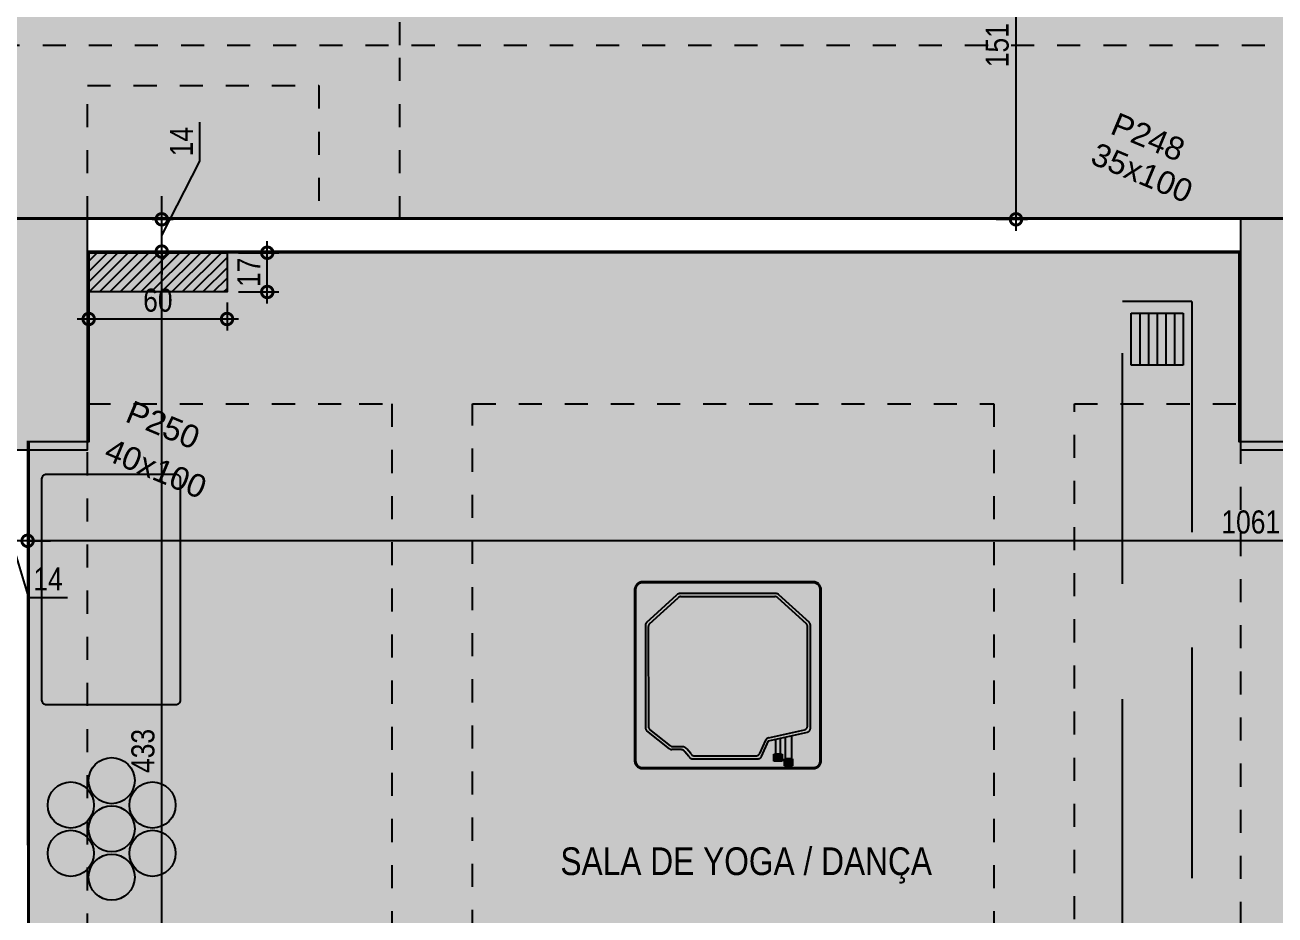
# Model space of a CAD drawing. Header units: metres. Extents: x -41 to 570, y -54 to 184.
# Drawn here: x -25.57 to -20.15, y -6.98 to -3.12 of the extents above; entities that cross this region are included whole.
import ezdxf
from ezdxf.enums import TextEntityAlignment as Align

# ---------------------------------------------------------------- set-up
doc = ezdxf.new("R2010")
doc.units = ezdxf.units.M
doc.linetypes.add('DASHEDX2', pattern=[1.5, 1, -0.5])
doc.linetypes.add('ESTILO_TQS_0004', pattern=[1.12, 0.5, -0.2, 0.01, -0.2, 0.01, -0.2])
for name, color, linetype in [('1', 232, 'DASHEDX2'), ('12', 232, 'Continuous'), ('205', 232, 'ESTILO_TQS_0004'), ('4', 2, 'Continuous'), ('9', 232, 'Continuous'), ('ARQ-ALV ACAB', 4, 'Continuous'), ('ARQ-DIM', 2, 'Continuous'), ('ARQ-PRJ', 7, 'DASHEDX2'), ('ARQ-TXT', 2, 'Continuous'), ('JL-LAY', 7, 'Continuous'), ('PUC$0$ARQ-ALV ACAB', 4, 'Continuous'), ('PUC$0$ARQ-ALV OSSO', 5, 'Continuous'), ('PUC$0$ARQ-ENCH', 1, 'Continuous')]:
    doc.layers.add(name, color=color, linetype=linetype)
doc.layers.add('PUC$0$ARQ-FORRO', color=9, linetype='Continuous', lineweight=5)
doc.styles.add('Adesa', font='ARIALN.TTF')
doc.styles.get("Standard").update_dxf_attribs({"font": 'arial.ttf'})
doc.dimstyles.new('ADESA 1-0050', dxfattribs={"dimtxt": 0.1, "dimasz": 0.1, "dimexe": 0.05, "dimexo": 0.05, "dimgap": 0.03, "dimtad": 1, "dimdec": 1, "dimlfac": 100, "dimzin": 12, "dimtxsty": 'Adesa', "dimblk": 'DOTSMALL', "dimcen": 1, "dimdle": 0.05, "dimclrd": 1, "dimclre": 1, "dimclrt": 256, "dimazin": 3, "dimtm": 1e-09, "dimtfac": 1, "dimtdec": 1, "dimtmove": 1, "dimatfit": 0, "dimldrblk": 'DOTSMALL', "dimfxl": 0.8, "dimtvp": 2, "dimtolj": 1, "dimtzin": 0, "dimarcsym": 0})

# ---------------------------------------------------------------- blocks, each defined once
blk = doc.blocks.new('PUC$0$forro area comum')
at = {"layer": 'PUC$0$ARQ-FORRO'}
h = blk.add_hatch(color=256, dxfattribs=at)
h.dxf.hatch_style = 1
h.paths.add_polyline_path([(14.955, 4.1049), (19.945, 4.1049), (19.945, 4.9249), (20.305, 4.9249), (20.305, 4.1049), (25.295, 4.1049), (25.295, 4.9249), (25.555, 4.9249), (25.5545, 8.4247), (19.9436, 8.4262), (19.9436, 9.2849), (14.955, 9.2849)])
h = blk.add_hatch(color=256, dxfattribs=at)
h.dxf.hatch_style = 1
h.paths.add_polyline_path([(11.6882, 2.455), (11.6882, 2.0562), (14.5982, 2.0547), (14.5982, 2.455), (22.4606, 2.455), (22.4606, 2.0562), (25.295, 2.056), (25.295, 2.4552), (26.4562, 2.4546), (26.4563, 3.9549), (5.17, 3.9599), (5.0963, 3.9584), (3.8246, 3.96), (3.825, 9.24), (2.3202, 9.2404), (2.3201, 3.955), (-1.06, 3.955), (-1.06, 4.3049), (-0.355, 4.305), (-0.355, 4.5591), (-0.2032, 4.5606), (-0.2032, 8.4256), (-4.865, 8.4256), (-4.865, 4.9649), (-4.6551, 4.9649), (-4.655, 4.1049), (-3.945, 4.1049), (-3.945, 3.9549), (-11.1863, 3.9549), (-11.1863, 2.455), (-10.025, 2.455), (-10.025, 2.0558), (-7.1264, 2.0558), (-7.1264, 2.455)])
at = {"layer": 'PUC$0$ARQ-FORRO', "elevation": 0}
blk.add_lwpolyline([(14.955, 4.1049), (19.945, 4.1049), (19.945, 4.9249), (20.305, 4.9249), (20.305, 4.1049), (25.295, 4.1049), (25.295, 4.9249), (25.555, 4.9249), (25.5545, 8.4247), (19.9436, 8.4262), (19.9436, 9.2849), (14.955, 9.2849)], close=True, dxfattribs=at)
blk.add_lwpolyline([(-7.1264, 2.455), (11.6882, 2.455), (11.6882, 2.0562), (14.5982, 2.0547), (14.5982, 2.455), (22.4606, 2.455), (22.4606, 2.0562), (25.295, 2.056), (25.295, 2.4552), (26.4562, 2.4546), (26.4563, 3.9549), (5.17, 3.9599), (5.0963, 3.9584), (3.8246, 3.96)], dxfattribs=at)
blk = doc.blocks.new('PUC')
at = {"layer": 'PUC$0$ARQ-ENCH'}
h = blk.add_hatch(dxfattribs=at)
h.set_pattern_fill('ANSI31', color=256, scale=0.01)
h.set_pattern_definition([(45, (0, 0.040054), (-0.02245064, 0.02245064), [])])
h.paths.add_polyline_path([(25.295, 4.1049), (24.695, 4.1049), (24.695, 4.2749), (25.295, 4.2749)])
at = {"layer": 'PUC$0$ARQ-ALV ACAB', "elevation": 0}
blk.add_lwpolyline([(14.955, 4.1049), (19.945, 4.1049), (19.945, 4.9249), (20.305, 4.9249), (20.305, 4.1049), (25.295, 4.1049), (25.295, 4.9249), (25.555, 4.9249), (25.5545, 8.4247), (23.7505, 8.4255), (23.7505, 8.5947), (25.2774, 8.5947)], dxfattribs=at)
at = {"layer": 'PUC$0$ARQ-ALV ACAB'}
blk.add_lwpolyline([(5.2767, 3.955), (25.731, 3.9549)], dxfattribs=at)
at = {"layer": 'PUC$0$ARQ-ALV OSSO'}
for points in [[(25.56, 4.9199), (25.5595, 8.4299)], [(20.3, 4.0999), (25.3, 4.0999)], [(5.3924, 3.9599), (25.3809, 3.9599)]]:
    blk.add_lwpolyline(points, dxfattribs=at)
at = {"layer": 'PUC$0$ARQ-ENCH', "elevation": 0}
blk.add_lwpolyline([(25.295, 4.1049), (24.695, 4.1049), (24.695, 4.2749), (25.295, 4.2749)], close=True, dxfattribs=at)
at = {"layer": 'PUC$0$ARQ-FORRO'}
blk.add_blockref('PUC$0$forro area comum', (0, 0), dxfattribs=at)
blk = doc.blocks.new('A$Caf7cbaa9')
at = {"layer": 'JL-LAY', "elevation": 0}
blk.add_lwpolyline([(0.0566, 3.3198, -0.414214), (0.0766, 3.3398), (0.6366, 3.3398, -0.414214), (0.6566, 3.3198), (0.6566, 2.3598, -0.414214), (0.6366, 2.3398), (0.0766, 2.3398, -0.414214), (0.0566, 2.3598)], format="xyb", close=True, dxfattribs=at)
at = {"layer": 'JL-LAY'}
for centre in [(0.3591, 2.0111, 0), (0.1817, 1.9052, 0), (0.5365, 1.9052, 0), (0.3591, 1.8018, 0), (0.1817, 1.6959, 0), (0.5365, 1.6959, 0), (0.3591, 1.5924, 0)]:
    blk.add_circle(centre, 0.1, dxfattribs=at)
blk = doc.blocks.new('_DotSmall')
at = {"color": 0, "linetype": 'ByBlock', "const_width": 0.5}
blk.add_lwpolyline([(-0.0625, 0, 1), (0.0625, 0, 1)], format="xyb", close=True, dxfattribs=at)
blk = doc.blocks.new('*D1672')
at = {"layer": 'ARQ-DIM', "color": 1, "lineweight": -2, "transparency": 16777216}
for p, q in [((-24.9782, -8.4799), (-24.9782, -4.0499)), ((-25.1805, -4.0999), (-24.9282, -4.0999)), ((-25.1797, -8.4299), (-24.9282, -8.4299))]:
    blk.add_line(p, q, dxfattribs=at)
at = {"layer": 'Defpoints', "color": 0, "transparency": 16777216}
for p in [(-25.2305, -4.0999), (-24.9782, -4.0999), (-25.2297, -8.4299, 0)]:
    blk.add_point(p, dxfattribs=at)
at = {"layer": 'ARQ-DIM', "color": 1, "lineweight": -2, "transparency": 16777216, "xscale": 0.1, "yscale": 0.1, "zscale": 0.1}
for p, rotation in [((-24.9782, -4.0999), 90), ((-24.9782, -8.4299), 270)]:
    blk.add_blockref('_DotSmall', p, dxfattribs=dict(at, rotation=rotation))
at = {"layer": 'ARQ-DIM', "transparency": 16777216, "insert": (-25.0593, -6.2649), "char_height": 0.1, "attachment_point": 5, "rotation": 90, "style": 'Adesa'}
blk.add_mtext('\\A1;433', dxfattribs=at)
blk = doc.blocks.new('*D1674')
at = {"layer": 'ARQ-DIM', "color": 1, "lineweight": -2, "transparency": 16777216}
for p, q in [((-24.8128, -3.7079), (-24.8128, -3.5384)), ((-24.9782, -4.0299), (-24.8128, -3.7079)), ((-24.9782, -3.9599), (-24.9782, -3.8599)), ((-25.0197, -3.9599), (-24.9282, -3.9599)), ((-24.9782, -4.0999), (-24.9782, -3.9599)), ((-24.9782, -4.0999), (-24.9782, -3.9599)), ((-25.0197, -4.0999), (-24.9282, -4.0999)), ((-24.9782, -4.0999), (-24.9782, -4.1999))]:
    blk.add_line(p, q, dxfattribs=at)
at = {"layer": 'Defpoints', "color": 0, "transparency": 16777216}
for p in [(-25.0697, -3.9599), (-24.9782, -3.9599), (-25.0697, -4.0999)]:
    blk.add_point(p, dxfattribs=at)
at = {"layer": 'ARQ-DIM', "color": 1, "lineweight": -2, "transparency": 16777216, "xscale": 0.1, "yscale": 0.1, "zscale": 0.1}
for p, rotation in [((-24.9782, -3.9599), 270), ((-24.9782, -4.0999), 90)]:
    blk.add_blockref('_DotSmall', p, dxfattribs=dict(at, rotation=rotation))
at = {"layer": 'ARQ-DIM', "transparency": 16777216, "insert": (-24.893, -3.6231), "char_height": 0.1, "attachment_point": 5, "rotation": 90, "style": 'Adesa'}
blk.add_mtext('\\A1;14', dxfattribs=at)
blk = doc.blocks.new('*D1683')
at = {"layer": 'ARQ-DIM', "color": 1, "lineweight": -2, "transparency": 16777216}
for p, q in [((-25.56, -5.0126), (-25.56, -5.4039)), ((-14.9503, -5.0112), (-14.9503, -5.4039)), ((-14.9003, -5.3539), (-25.61, -5.3539))]:
    blk.add_line(p, q, dxfattribs=at)
at = {"layer": 'Defpoints', "color": 0, "transparency": 16777216}
for p in [(-25.56, -4.9626), (-14.9503, -4.9612, 0), (-25.56, -5.3539)]:
    blk.add_point(p, dxfattribs=at)
at = {"layer": 'ARQ-DIM', "color": 1, "lineweight": -2, "transparency": 16777216, "xscale": 0.1, "yscale": 0.1, "zscale": 0.1, "rotation": 180}
blk.add_blockref('_DotSmall', (-25.56, -5.3539), dxfattribs=at)
at = {"layer": 'ARQ-DIM', "color": 1, "lineweight": -2, "transparency": 16777216, "xscale": 0.1, "yscale": 0.1, "zscale": 0.1}
blk.add_blockref('_DotSmall', (-14.9503, -5.3539), dxfattribs=at)
at = {"layer": 'ARQ-DIM', "transparency": 16777216, "insert": (-20.2551, -5.2728), "char_height": 0.1, "attachment_point": 5, "style": 'Adesa'}
blk.add_mtext('\\A1;1061', dxfattribs=at)
blk = doc.blocks.new('*D1687')
at = {"layer": 'ARQ-DIM', "color": 1, "lineweight": -2, "transparency": 16777216}
for p, q in [((-21.2733, -2.4), (-21.2733, -4.0099)), ((-21.359, -2.45), (-21.2233, -2.45)), ((-21.359, -3.9599), (-21.2233, -3.9599))]:
    blk.add_line(p, q, dxfattribs=at)
at = {"layer": 'Defpoints', "color": 0, "transparency": 16777216}
for p in [(-21.409, -2.45), (-21.409, -3.9599), (-21.2733, -3.9599)]:
    blk.add_point(p, dxfattribs=at)
at = {"layer": 'ARQ-DIM', "color": 1, "lineweight": -2, "transparency": 16777216, "xscale": 0.1, "yscale": 0.1, "zscale": 0.1}
for p, rotation in [((-21.2733, -2.45), 90), ((-21.2733, -3.9599), 270)]:
    blk.add_blockref('_DotSmall', p, dxfattribs=dict(at, rotation=rotation))
at = {"layer": 'ARQ-DIM', "transparency": 16777216, "insert": (-21.3544, -3.205), "char_height": 0.1, "attachment_point": 5, "rotation": 90, "style": 'Adesa'}
blk.add_mtext('\\A1;151', dxfattribs=at)
blk = doc.blocks.new('*D1745')
at = {"layer": 'ARQ-DIM', "color": 1, "lineweight": -2, "transparency": 16777216}
for p, q in [((-25.7, -5.2583), (-25.7, -5.4039)), ((-25.56, -5.2583), (-25.56, -5.4039)), ((-25.7, -5.3539), (-25.8, -5.3539)), ((-25.56, -5.3539), (-25.7, -5.3539)), ((-25.56, -5.3539), (-25.7, -5.3539)), ((-25.63, -5.3539), (-25.5563, -5.5995)), ((-25.56, -5.3539), (-25.46, -5.3539)), ((-25.5563, -5.5995), (-25.3868, -5.5995))]:
    blk.add_line(p, q, dxfattribs=at)
at = {"layer": 'Defpoints', "color": 0, "transparency": 16777216}
for p in [(-25.7, -5.2083, 0), (-25.56, -5.2083), (-25.7, -5.3539)]:
    blk.add_point(p, dxfattribs=at)
at = {"layer": 'ARQ-DIM', "color": 1, "lineweight": -2, "transparency": 16777216, "xscale": 0.1, "yscale": 0.1, "zscale": 0.1}
blk.add_blockref('_DotSmall', (-25.7, -5.3539), dxfattribs=at)
at = {"layer": 'ARQ-DIM', "color": 1, "lineweight": -2, "transparency": 16777216, "xscale": 0.1, "yscale": 0.1, "zscale": 0.1, "rotation": 180}
blk.add_blockref('_DotSmall', (-25.56, -5.3539), dxfattribs=at)
at = {"layer": 'ARQ-DIM', "transparency": 16777216, "insert": (-25.4716, -5.5193), "char_height": 0.1, "attachment_point": 5, "style": 'Adesa'}
blk.add_mtext('\\A1;14', dxfattribs=at)
blk = doc.blocks.new('*D1834')
at = {"layer": 'ARQ-DIM', "color": 1, "lineweight": -2, "transparency": 16777216}
for p, q in [((-24.5206, -4.3249), (-24.5206, -4.0549)), ((-24.645, -4.1049), (-24.4706, -4.1049)), ((-24.645, -4.2749), (-24.4706, -4.2749))]:
    blk.add_line(p, q, dxfattribs=at)
at = {"layer": 'Defpoints', "color": 0, "transparency": 16777216}
for p in [(-24.695, -4.1049, 0), (-24.5206, -4.1049), (-24.695, -4.2749, 0)]:
    blk.add_point(p, dxfattribs=at)
at = {"layer": 'ARQ-DIM', "color": 1, "lineweight": -2, "transparency": 16777216, "xscale": 0.1, "yscale": 0.1, "zscale": 0.1}
for p, rotation in [((-24.5206, -4.1049), 90), ((-24.5206, -4.2749), 270)]:
    blk.add_blockref('_DotSmall', p, dxfattribs=dict(at, rotation=rotation))
at = {"layer": 'ARQ-DIM', "transparency": 16777216, "insert": (-24.6008, -4.1899), "char_height": 0.1, "attachment_point": 5, "rotation": 90, "style": 'Adesa'}
blk.add_mtext('\\A1;17', dxfattribs=at)
blk = doc.blocks.new('*D1835')
at = {"layer": 'ARQ-DIM', "color": 1, "lineweight": -2, "transparency": 16777216}
for p, q in [((-25.295, -4.3249), (-25.295, -4.4422)), ((-24.695, -4.3208), (-24.695, -4.4422)), ((-24.645, -4.3922), (-25.345, -4.3922))]:
    blk.add_line(p, q, dxfattribs=at)
at = {"layer": 'Defpoints', "color": 0, "transparency": 16777216}
for p in [(-25.295, -4.2749, 0), (-24.695, -4.2708, 0), (-25.295, -4.3922)]:
    blk.add_point(p, dxfattribs=at)
at = {"layer": 'ARQ-DIM', "color": 1, "lineweight": -2, "transparency": 16777216, "xscale": 0.1, "yscale": 0.1, "zscale": 0.1, "rotation": 180}
blk.add_blockref('_DotSmall', (-25.295, -4.3922), dxfattribs=at)
at = {"layer": 'ARQ-DIM', "color": 1, "lineweight": -2, "transparency": 16777216, "xscale": 0.1, "yscale": 0.1, "zscale": 0.1}
blk.add_blockref('_DotSmall', (-24.695, -4.3922), dxfattribs=at)
at = {"layer": 'ARQ-DIM', "transparency": 16777216, "insert": (-24.995, -4.3111), "char_height": 0.1, "attachment_point": 5, "style": 'Adesa'}
blk.add_mtext('\\A1;60', dxfattribs=at)
blk = doc.blocks.new('K1')
at = {"layer": 'ARQ-PRJ'}
for p, q in [((8266.4287, 3253.818), (8266.4287, 3253.078)), ((8266.4329, 3253.818), (8266.4329, 3253.078)), ((8267.2036, 3253.8529), (8266.4636, 3253.8529)), ((8267.2036, 3253.8486), (8266.4636, 3253.8486)), ((8267.0636, 3253.806), (8266.6174, 3253.806)), ((8267.0641, 3253.806), (8267.0641, 3253.806)), ((8267.2342, 3253.078), (8267.2342, 3253.818)), ((8267.2385, 3253.078), (8267.2385, 3253.818)), ((8266.6056, 3253.8013), (8266.4851, 3253.6694)), ((8266.6107, 3253.7885), (8266.4979, 3253.664)), ((8267.0534, 3253.7932), (8266.6225, 3253.7932)), ((8267.1049, 3253.6239), (8267.07, 3253.7799)), ((8267.1179, 3253.6247), (8267.0802, 3253.7927)), ((8267.0825, 3253.7818), (8267.0827, 3253.7819)), ((8267.0958, 3253.7232), (8267.1958, 3253.7232)), ((8267.1958, 3253.6982), (8267.1014, 3253.6982)), ((8267.1958, 3253.7232), (8267.1958, 3253.7282)), ((8267.1958, 3253.7282), (8267.2258, 3253.7282)), ((8267.1958, 3253.7232), (8267.1958, 3253.6982)), ((8267.1958, 3253.7222), (8267.2258, 3253.7222)), ((8267.1958, 3253.7162), (8267.2258, 3253.7162)), ((8267.1958, 3253.7102), (8267.2258, 3253.7102)), ((8267.2258, 3253.7052), (8267.1958, 3253.7052)), ((8267.2258, 3253.6992), (8267.1958, 3253.6992)), ((8267.1958, 3253.6932), (8267.1958, 3253.6982)), ((8267.2258, 3253.7282), (8267.2258, 3253.6932)), ((8266.4798, 3253.6571), (8266.4798, 3253.2388)), ((8266.4926, 3253.2443), (8266.4926, 3253.6517)), ((8267.1066, 3253.6751), (8267.1766, 3253.6751)), ((8267.1766, 3253.6551), (8267.1111, 3253.6551)), ((8267.1766, 3253.6776), (8267.1766, 3253.6826)), ((8267.1766, 3253.6826), (8267.2066, 3253.6826)), ((8267.1766, 3253.6776), (8267.1766, 3253.6526)), ((8267.1766, 3253.6766), (8267.2066, 3253.6766)), ((8267.1766, 3253.6751), (8267.1766, 3253.6551)), ((8267.1766, 3253.6706), (8267.2066, 3253.6706)), ((8267.1766, 3253.6646), (8267.2066, 3253.6646)), ((8267.2066, 3253.6596), (8267.1766, 3253.6596)), ((8267.2066, 3253.6536), (8267.1766, 3253.6536)), ((8267.1766, 3253.6476), (8267.1766, 3253.6526)), ((8267.2066, 3253.6476), (8267.1766, 3253.6476)), ((8267.2258, 3253.6932), (8267.1958, 3253.6932)), ((8267.2066, 3253.6826), (8267.2066, 3253.6476)), ((8267.173, 3253.5859), (8267.1146, 3253.6121)), ((8267.1858, 3253.5942), (8267.1179, 3253.6247)), ((8267.1831, 3253.302), (8267.1831, 3253.5704)), ((8267.1959, 3253.2941), (8267.1959, 3253.5787)), ((8267.1737, 3253.2867), (8267.153, 3253.2691)), ((8267.1865, 3253.2789), (8267.1658, 3253.2612)), ((8266.6056, 3253.0947), (8266.4851, 3253.2265)), ((8266.6107, 3253.1075), (8266.4979, 3253.232)), ((8267.1435, 3253.2516), (8267.1435, 3253.2072)), ((8267.1564, 3253.246), (8267.1564, 3253.2051)), ((8267.1395, 3253.1993), (8267.0689, 3253.1096)), ((8267.1523, 3253.1949), (8267.0752, 3253.0968)), ((8266.6225, 3253.1027), (8267.0555, 3253.1031)), ((8266.4636, 3253.0473), (8267.2036, 3253.0473)), ((8266.4636, 3253.0431), (8267.2036, 3253.0431)), ((8266.6174, 3253.0899), (8267.0618, 3253.0899))]:
    blk.add_line(p, q, dxfattribs=at)
for centre, radius, start, end in [((8266.4636, 3253.818), 0.0349, 90, 180), ((8266.4636, 3253.818), 0.0306, 90, 180), ((8266.6174, 3253.7889), 0.017, 90, 133.7757), ((8267.0636, 3253.7889), 0.017, 12.6305, 90), ((8267.2036, 3253.818), 0.0349, 0, 90), ((8267.2036, 3253.818), 0.0306, 0, 90), ((8266.6225, 3253.7762), 0.017, 90, 133.7757), ((8267.0534, 3253.7762), 0.017, 12.6305, 90), ((8266.4969, 3253.6571), 0.017, 133.7757, 180), ((8266.5097, 3253.6517), 0.017, 133.7757, 180), ((8267.1216, 3253.6277), 0.017, 192.6305, 245.852), ((8267.166, 3253.5704), 0.017, 0, 65.852), ((8267.1788, 3253.5787), 0.017, 0, 65.852), ((8267.1694, 3253.249), 0.0259, 129.2501, 174.3083), ((8267.1735, 3253.246), 0.017, 116.6958, 180), ((8267.166, 3253.302), 0.017, 296.6958, 0), ((8267.1788, 3253.2941), 0.017, 296.6958, 0), ((8266.4969, 3253.2388), 0.017, 180, 226.2243), ((8266.5097, 3253.2443), 0.017, 180, 226.2243), ((8267.1014, 3253.2233), 0.0451, 327.8343, 339.0541), ((8267.1333, 3253.2085), 0.0233, 324.4755, 351.6077), ((8266.6225, 3253.1198), 0.017, 226.2243, 270), ((8267.0555, 3253.1201), 0.017, 270, 321.8951), ((8266.4636, 3253.078), 0.0349, 180, 270), ((8266.4636, 3253.078), 0.0306, 180, 270), ((8266.6174, 3253.107), 0.017, 226.2243, 270), ((8267.0618, 3253.1074), 0.017, 270, 321.8951), ((8267.2036, 3253.078), 0.0349, 270, 0), ((8267.2036, 3253.078), 0.0306, 270, 0)]:
    blk.add_arc(centre, radius, start, end, dxfattribs=at)
blk = doc.blocks.new('A$Cb4964a23')
at = {"layer": 'ARQ-PRJ'}
for p, q in [((-0.2111, 5.1132), (-0.5111, 5.1132)), ((-0.5111, 2.3898), (-0.5111, 5.1132)), ((-0.2111, 5.1132), (-0.2111, 2.3898))]:
    blk.add_line(p, q, dxfattribs=at)
at = {"layer": 'ARQ-PRJ', "ltscale": 0.5}
for p, q in [((-0.4361, 5.0632, 0), (-0.4361, 4.8382, 0)), ((-0.3986, 5.0632, 0), (-0.3986, 4.8382, 0)), ((-0.3611, 5.0632, 0), (-0.3611, 4.8382, 0)), ((-0.3236, 5.0632, 0), (-0.3236, 4.8382, 0)), ((-0.2861, 5.0632, 0), (-0.2861, 4.8382, 0))]:
    blk.add_line(p, q, dxfattribs=at)
at = {"layer": 'ARQ-PRJ', "ltscale": 0.5, "elevation": 0}
blk.add_lwpolyline([(-0.2486, 4.8382), (-0.4736, 4.8382), (-0.4736, 5.0632), (-0.2486, 5.0632)], close=True, dxfattribs=at)
at = {"layer": 'ARQ-PRJ', "rotation": 270}
blk.add_blockref('K1', (-3255.6707, 8270.327, 0), dxfattribs=at)
blk = doc.blocks.new('est-lo-08-6sa-r00')
at = {"layer": '4'}
h = blk.add_hatch(color=8, dxfattribs=at)
h.dxf.hatch_style = 1
h.paths.add_polyline_path([(72.453596, -775.948263), (89.987707, -768.630138), (31.827874, -629.280097), (14.293763, -636.598222)], flags=17)
h.paths.add_polyline_path([(-113.904934, -1069.376461), (37.44213, -1006.209491), (30.123852, -988.675012), (-103.689101, -1044.523858), (-278.930329, -624.648636), (-286.248454, -607.114525), (-286.248475, -607.114534), (-307.05579, -557.260535), (-324.58988, -564.57865)])
h.paths.add_polyline_path([(-3206.956631, -1758.910157), (-3258.953832, -1634.325684), (-3291.25351, -1647.80644), (-3239.256309, -1772.390913)])
h.paths.add_polyline_path([(-2993.189754, -2271.092218), (-3020.151167, -2206.492821), (-3034.916841, -2212.655496), (-3140.452498, -1959.793707), (-3125.686931, -1953.631076), (-3148.796798, -1898.260198), (-3181.096477, -1911.740954), (-3025.489432, -2284.572974)])
h.paths.add_polyline_path([(-2947.092821, -1013.293024), (-2914.793142, -999.812268), (-2953.309588, -907.527473), (-2985.609266, -921.008229)])
h.paths.add_polyline_path([(-2727.356492, -1539.777801), (-2695.056814, -1526.297045), (-2733.573259, -1434.01225), (-2765.872938, -1447.493006)])
h.paths.add_polyline_path([(2122.48851, 465.414809), (2070.491309, 589.999283), (2038.191631, 576.518527), (2090.188832, 451.934053)])
h.paths.add_polyline_path([(2012.331384, 729.349548), (1857.495359, 1100.334221), (1825.19568, 1086.853465), (1852.1572, 1022.254111), (1866.922767, 1028.416743), (1971.687405, 777.4023), (1956.921838, 771.239669), (1980.031705, 715.868792)])
h.paths.add_polyline_path([(2336.253806, -46.763456), (2180.644029, 326.07511), (2148.34435, 312.594354), (2171.454218, 257.223477), (2186.219785, 263.386109), (2291.758175, 10.517772), (2276.992608, 4.355141), (2303.954128, -60.244212)])
h.paths.add_polyline_path([(-385.517235, -426.387329), (-595.433068, 76.567703), (-627.732746, 63.086948), (-600.771226, -1.512406), (-586.005659, 4.650226), (-426.161214, -378.334576), (-440.926781, -384.497208), (-417.816914, -439.868085)])
h.paths.add_polyline_path([(-83.249658, 290.335142), (-592.661728, 77.724364), (-382.747194, -425.227558), (-365.213083, -417.909434), (-567.809492, 67.508377), (-108.231212, 259.320275), (-7.318125, 17.534111), (-242.644353, -80.682824), (-140.96112, -324.314257), (-70.363251, -294.849176), (-77.681376, -277.315065), (-130.745133, -299.462021), (-217.792117, -90.898811), (0, 0), (87.04691, -208.563033), (33.983152, -230.709989), (41.301277, -248.2441), (126.664713, -212.616388), (103.554846, -157.245511), (88.789278, -163.408142), (-71.053705, 219.573157), (-56.288138, 225.735788)])
h.paths.add_polyline_path([(395.505667, -856.765828), (368.544148, -792.166475), (353.77858, -798.329106), (193.165052, -413.501599), (207.93062, -407.338968), (184.820752, -351.968091), (-61.579651, -454.806999), (-28.452664, -534.169213), (-10.918528, -526.85106), (-36.727415, -465.022986), (159.839199, -382.982958), (355.887864, -852.712473), (159.32125, -934.752501), (132.748402, -871.073625), (115.214297, -878.391765), (141.787139, -942.070626), (123.33018, -949.773915), (130.648305, -967.308026)])
h.paths.add_polyline_path([(-2506.849069, -2068.110104), (-2474.549391, -2054.629348), (-2513.065836, -1962.344553), (-2545.365515, -1975.825309)])
h.paths.add_polyline_path([(-2448.754924, -805.304224), (-2411.841008, -789.897642), (-2450.357453, -697.612846), (-2487.27137, -713.019428)])
h.paths.add_polyline_path([(-2277.356152, -1215.972989), (-2240.442235, -1200.566407), (-2278.958681, -1108.281611), (-2315.872597, -1123.688193)])
h.paths.add_polyline_path([(-2180.680405, -1447.606534), (-2143.766489, -1432.199951), (-2182.282934, -1339.915156), (-2219.196851, -1355.321738)])
h.paths.add_polyline_path([(-2008.511897, -1860.11957), (-1971.59798, -1844.712987), (-2010.114425, -1752.428192), (-2047.028342, -1767.834774)])
h.paths.add_polyline_path([(-1950.417031, -597.315415), (-1918.117353, -583.834659), (-1956.633798, -491.549864), (-1988.933477, -505.03062)])
h.paths.add_polyline_path([(-1779.018259, -1007.98418), (-1746.71858, -994.503424), (-1785.235026, -902.218629), (-1817.534704, -915.699385)])
h.paths.add_polyline_path([(-1682.342513, -1239.617725), (-1650.042834, -1226.136969), (-1688.559279, -1133.852174), (-1720.858958, -1147.33293)])
h.paths.add_polyline_path([(-1510.174004, -1652.130761), (-1477.874325, -1638.650005), (-1516.390771, -1546.36521), (-1548.690449, -1559.845966)])
h.paths.add_polyline_path([(-1456.693377, -391.252433), (-1424.393698, -377.771677), (-1462.910144, -285.486882), (-1495.209822, -298.967638)])
h.paths.add_polyline_path([(-1285.294604, -801.921198), (-1252.994926, -788.440442), (-1291.511371, -696.155647), (-1323.811049, -709.636403)])
h.paths.add_polyline_path([(-1188.618858, -1033.554743), (-1156.319179, -1020.073987), (-1194.835625, -927.789192), (-1227.135303, -941.269948)])
h.paths.add_polyline_path([(-1016.450349, -1446.067779), (-984.15067, -1432.587023), (-1022.667116, -1340.302228), (-1054.966794, -1353.782984)])
h.paths.add_polyline_path([(-962.969722, -185.189451), (-930.670043, -171.708695), (-969.186489, -79.4239), (-1001.486167, -92.904656)])
h.paths.add_polyline_path([(-791.570949, -595.858216), (-759.271271, -582.37746), (-797.787716, -490.092665), (-830.087394, -503.573421)])
h.paths.add_polyline_path([(-694.895203, -827.491761), (-662.595524, -814.011005), (-701.11197, -721.72621), (-733.411648, -735.206966)])
h.paths.add_polyline_path([(-522.726694, -1240.004797), (-490.427016, -1226.524041), (-528.943461, -1134.239246), (-561.243139, -1147.720002)])
h.paths.add_polyline_path([(1351.53574, 780.804163), (1383.835419, 794.284919), (1345.318973, 886.569714), (1313.019295, 873.088958)])
h.paths.add_polyline_path([(353.014255, 364.056225), (385.313934, 377.536981), (346.797488, 469.821776), (314.49781, 456.341021)])
h.paths.add_polyline_path([(848.583606, 570.889536), (885.497522, 586.296119), (846.981077, 678.580914), (810.067161, 663.174332)])
h.paths.add_polyline_path([(524.412013, -46.610109), (556.711692, -33.129353), (518.195247, 59.155442), (485.895568, 45.674686)])
h.paths.add_polyline_path([(1019.981364, 160.223202), (1056.895281, 175.629784), (1018.378835, 267.91458), (981.464919, 252.507997)])
h.paths.add_polyline_path([(621.088297, -278.244942), (653.387976, -264.764186), (614.87153, -172.479391), (582.571852, -185.960147)])
h.paths.add_polyline_path([(1116.657648, -71.411631), (1153.571565, -56.005049), (1115.055119, 36.279746), (1078.141203, 20.873164)])
h.paths.add_polyline_path([(1571.272069, 254.319386), (1603.571747, 267.800142), (1565.055302, 360.084937), (1532.755624, 346.604181)])
h.paths.add_polyline_path([(793.256806, -690.757979), (825.556485, -677.277223), (787.040039, -584.992428), (754.740361, -598.473183)])
h.paths.add_polyline_path([(1288.825976, -483.924234), (1325.739893, -468.517652), (1287.223447, -376.232856), (1250.309531, -391.639439)])
h.paths.add_polyline_path([(1791.777927, -274.009167), (1824.077605, -260.528411), (1785.56116, -168.243616), (1753.261481, -181.724371)])
h.paths.add_polyline_path([(-3349.413449, -1508.456443), (-3317.113664, -1494.975643), (-3340.223531, -1439.604766), (-3354.989097, -1445.767396), (-3459.75382, -1194.75275), (-3444.988254, -1188.590119), (-3471.949774, -1123.990766), (-3504.249559, -1137.471566)])
h.paths.add_polyline_path([(-359.658373, -579.215013), (-336.548603, -634.585903), (-321.782404, -628.423035), (-161.169457, -1013.250898), (-175.934676, -1019.413357), (-148.973267, -1084.012692), (-116.674634, -1070.532432), (-327.358782, -565.734293), (-359.65846, -579.215049)])
at = {"layer": '1'}
for p, q in [((-1756.48518, -1248.890256), (-1690.045791, -1221.160779)), ((-1631.91388, -1547.361147), (-1756.48518, -1248.890256)), ((-1997.347593, -1349.417802), (-1788.784858, -1262.371012)), ((-1788.784858, -1262.371012), (-1670.953936, -1544.692064)), ((-1901.279787, -1579.594773), (-1997.347593, -1349.417802)), ((-2029.647272, -1362.898558), (-1940.67506, -1576.074598)), ((-2151.469767, -1413.743005), (-2042.690261, -1368.342245))]:
    blk.add_line(p, q, dxfattribs=at)
for points in [[(-2086.433557, -1218.098882), (-2115.512937, -1148.425147)], [(-1720.858958, -1147.33293), (-1802.637798, -1181.464557)], [(-1802.637798, -1181.464557), (-2043.500256, -1281.992121)], [(-2057.353104, -1287.775188), (-2086.433557, -1218.098882)], [(-1683.888505, -1235.91356), (-1548.690451, -1559.845967)], [(-2204.622524, -1286.38986), (-2111.992857, -1247.729477)], [(-2111.992857, -1247.729477), (-2089.652771, -1301.255972)], [(-2043.500256, -1281.992121), (-2057.353589, -1287.774018)], [(-2182.282404, -1339.916435), (-2204.622524, -1286.38986)], [(-2089.653267, -1301.254774), (-2182.282934, -1339.915156)], [(-2042.690261, -1368.342245), (-2029.647272, -1362.898558)], [(-2062.497556, -1626.919045), (-2145.312482, -1428.495786)]]:
    blk.add_lwpolyline(points, dxfattribs=at)
at = {"layer": '205'}
blk.add_line((-3429.010899, -1778.446548), (2212.80602, 576.256213), dxfattribs=at)
at = {"layer": '4', "linetype": 'Continuous'}
for points in [[(-1682.342513, -1239.617725), (-1650.042834, -1226.136969), (-1688.559279, -1133.852174), (-1720.858958, -1147.33293), (-1682.342513, -1239.617725)], [(-2180.680405, -1447.606534), (-2143.766489, -1432.199951), (-2182.282934, -1339.915156), (-2219.196851, -1355.321738), (-2180.680405, -1447.606534)]]:
    blk.add_lwpolyline(points, dxfattribs=at)
at = {"layer": '12', "linetype": 'Continuous'}
for s, height, p in [('35x100', 9.975, (-1790.856121, -1150.082547)), ('40x100', 10, (-2136.253446, -1433.19043))]:
    blk.add_text(s, height=height, dxfattribs=at).set_placement(p)
at = {"layer": '9', "linetype": 'Continuous'}
for s, p in [('P248', (-1787.855154, -1134.791781)), ('P250', (-2134.022463, -1414.542197))]:
    blk.add_text(s, height=10, dxfattribs=at).set_placement(p)

msp = doc.modelspace()

# ---------------------------------------------------------------- block references
at = {"rotation": 180}
msp.add_blockref('PUC', (0, 0), dxfattribs=at)
at = {"linetype": 'Continuous', "xscale": 0.01, "yscale": 0.01, "zscale": 0.01, "rotation": 337.346050855639}
msp.add_blockref('est-lo-08-6sa-r00', (0, 0), dxfattribs=at)
at = {"layer": 'ARQ-ALV ACAB'}
msp.add_blockref('A$Caf7cbaa9', (-25.5545, -8.4047, 0), dxfattribs=at)
at = {"layer": 'ARQ-DIM'}
msp.add_blockref('A$Cb4964a23', (-20.3, -9.43), dxfattribs=at)

# ---------------------------------------------------------------- texts
at = {"layer": 'ARQ-TXT', "style": 'Adesa'}
msp.add_text('SALA DE YOGA / DANÇA', height=0.12, dxfattribs=at).set_placement((-22.4434, -6.7583, 0), align=Align.MIDDLE)

# ---------------------------------------------------------------- dimensions: what is measured, and where the dimension line sits
at = {"layer": 'ARQ-DIM'}
for base, p1, p2, picture, middle in [((-21.2733, -3.9599), (-21.409, -2.45), (-21.409, -3.9599), '*D1687', (-21.3544, -3.205)), ((-24.9782, -4.0999), (-25.2297, -8.4299, 0), (-25.2305, -4.0999), '*D1672', (-25.0593, -6.2649))]:
    dim = msp.add_linear_dim(base=base, p1=p1, p2=p2, angle=90, dimstyle='ADESA 1-0050', override={"dimdec": 0}, dxfattribs=at)
    dim.commit()
    dim.dimension.update_dxf_attribs({"geometry": picture, "text_midpoint": middle})
dim = msp.add_linear_dim(base=(-24.9782, -3.9599), p1=(-25.0697, -4.0999), p2=(-25.0697, -3.9599), angle=90, dimstyle='ADESA 1-0050', dxfattribs=at)
dim.commit()
dim.dimension.update_dxf_attribs({"geometry": '*D1674', "text_midpoint": (-24.8128, -3.6779), "dimtype": 160})
for base, p1, p2, angle, picture, middle in [((-24.5206, -4.1049), (-24.695, -4.2749, 0), (-24.695, -4.1049, 0), 270, '*D1834', (-24.6008, -4.1899)), ((-25.295, -4.3922), (-24.695, -4.2708, 0), (-25.295, -4.2749, 0), 180, '*D1835', (-24.995, -4.3111)), ((-25.7, -5.3539), (-25.56, -5.2083), (-25.7, -5.2083, 0), 180, '*D1745', (-25.5263, -5.5193))]:
    dim = msp.add_linear_dim(base=base, p1=p1, p2=p2, angle=angle, dimstyle='ADESA 1-0050', dxfattribs=at)
    dim.commit()
    dim.dimension.update_dxf_attribs({"geometry": picture, "text_midpoint": middle})
dim = msp.add_linear_dim(base=(-25.56, -5.3539), p1=(-14.9503, -4.9612, 0), p2=(-25.56, -4.9626), dimstyle='ADESA 1-0050', override={"dimdec": 0}, dxfattribs=at)
dim.commit()
dim.dimension.update_dxf_attribs({"geometry": '*D1683', "text_midpoint": (-20.2551, -5.2728)})

doc.saveas('drawing.dxf')
